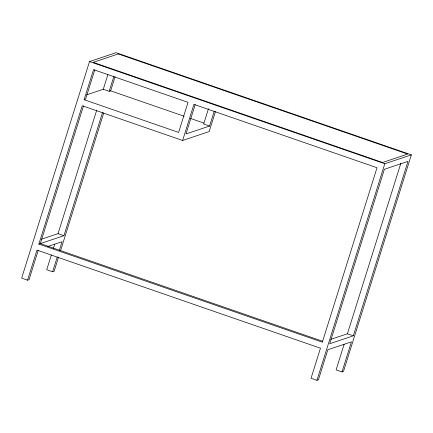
<?xml version="1.0" encoding="UTF-8"?>
<svg xmlns="http://www.w3.org/2000/svg" width="433" height="433" viewBox="0 0 433 433"><rect width="100%" height="100%" fill="white"/><g stroke="black" fill="none" stroke-linecap="round" stroke-linejoin="round"><path stroke-width="0.65" d="M344.127 344.273L336.105 369.874L342.01 371.915L343.483 371.422L411.35 154.862L116.06 52.685L89.517 61.578L21.65 278.138L27.555 280.178L29.033 279.686L38.256 250.247M27.555 280.178L36.984 250.101L320.458 348.197L311.035 378.274L316.94 380.315L318.412 379.822L327.841 349.745L351.434 341.837L342.01 371.915M182.623 140.471L193.935 104.38L377.013 167.728L322.341 342.178L38.867 244.088L82.227 105.728L182.623 140.471L209.171 131.578L215.428 111.595M84.11 99.714L93.533 69.637L188.03 102.334L178.602 132.411L84.11 99.714L85.582 99.222L94.811 69.783M83.499 105.879L40.339 243.595L322.542 341.242M51.332 255.021L46.721 269.737L52.626 271.783L54.103 271.285L58.542 257.126M53.34 248.618L54.742 244.142M41.449 239.2L58.033 233.641L96.754 110.09M86.692 94.827L103.276 89.274L107.887 74.552M52.626 271.783L57.237 257.061M59.245 250.664L62.054 241.701L47.386 246.615M38.867 244.088L63.938 235.687L102.659 112.131M103.276 89.274L109.181 91.314L113.792 76.598M60.555 250.685L103.731 112.932M109.181 91.314L110.659 90.822L115.07 76.744M195.207 104.526L185.984 133.959L209.577 126.057L214.194 111.335M208.489 108.656L203.672 124.011L209.577 126.057M316.94 380.315L384.802 163.755L411.35 154.862M330.834 339.337L347.418 333.778L400.871 163.192M353.323 335.824L407.989 161.374L384.396 169.276L329.724 343.726L353.323 335.824L347.418 333.778M89.517 61.578L384.802 163.755M110.659 90.822L184.079 116.228M190.466 118.436L203.873 123.075M58.033 233.641L63.938 235.687M118.279 53.952L93.203 62.352L382.588 162.489L407.659 154.088L118.279 53.952"/></g></svg>
